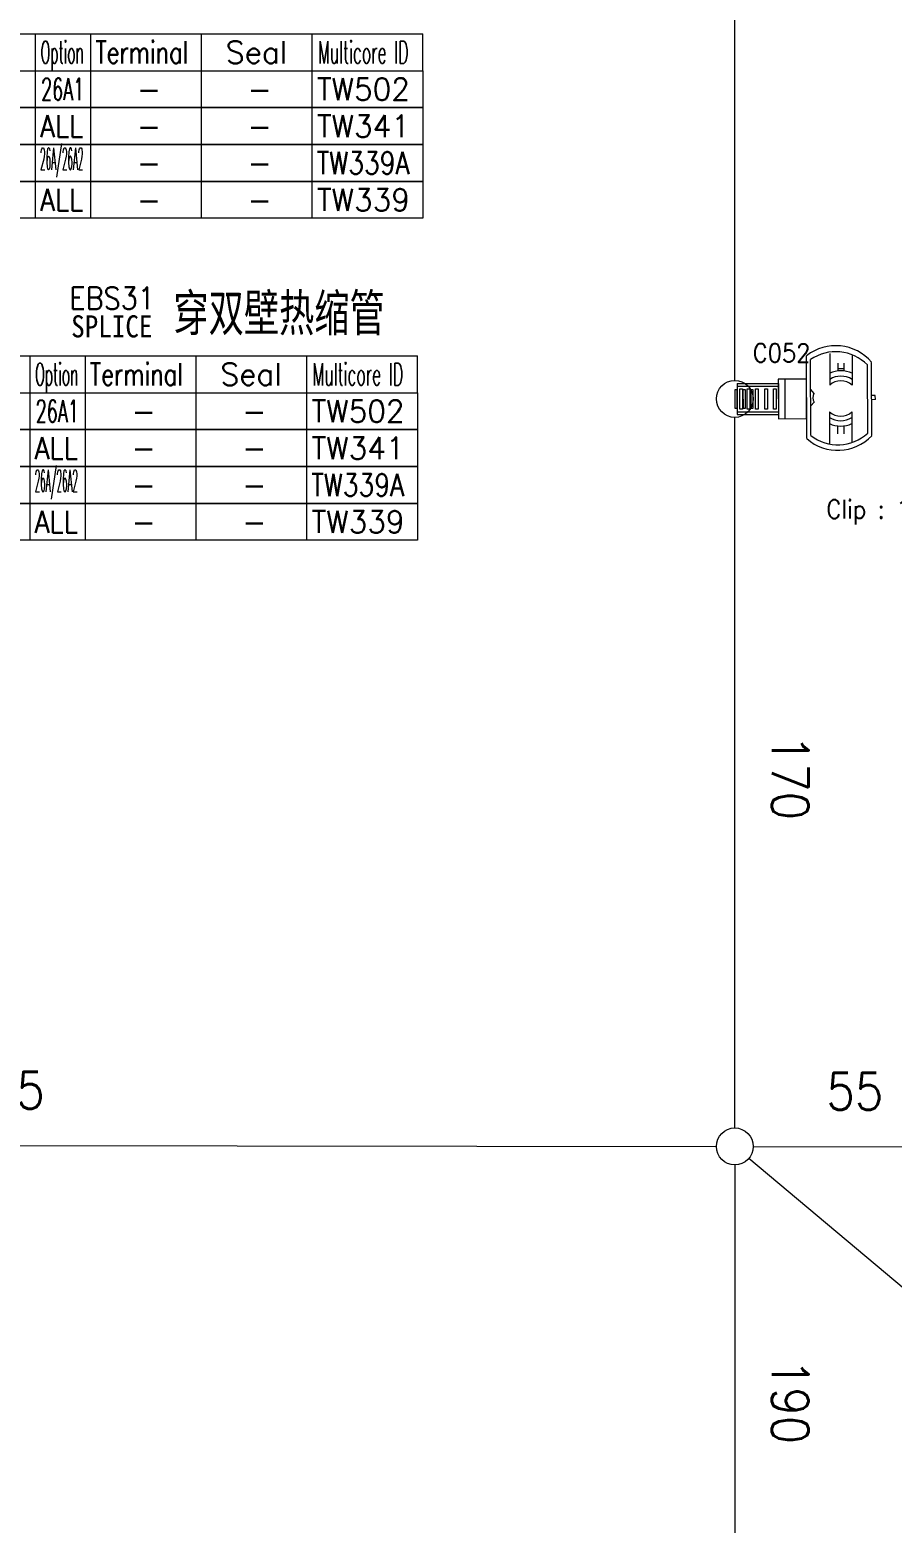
# Model space of a CAD drawing. Header units: inches. Extents: x 47316 to 59086, y 3141 to 11743.
# Drawn here: x 54869.5 to 54986.4, y 9744.1 to 9946.4 of the extents above; entities that cross this region are included whole.
import ezdxf

# ---------------------------------------------------------------- set-up
doc = ezdxf.new("R2010")
doc.units = ezdxf.units.IN
doc.header["$MEASUREMENT"] = 0
doc.styles.add('MtX_FangSong_GB2312', font='')
doc.styles.get("Standard").update_dxf_attribs({"font": ''})
doc.styles.get('MtX_FangSong_GB2312').set_extended_font_data('FangSong_GB2312')
doc.styles.get('Standard').set_extended_font_data('SimSun')
doc.linetypes.add('_VH_FELT_TAPE', pattern='A,0.4,-0.7,["FELT",Standard,S=0.3,R=0,X=-0.5,Y=-0.15],-0.7', length=1.8)
doc.linetypes.add('_VH_FULL_TAPE', pattern='A,0.0001,[30,VeSys.shx,S=0.1,R=0,X=0,Y=0],-0.8,[30,VeSys.shx,S=0.1,R=180,X=0,Y=0],-0.0001', length=0.8002)

msp = doc.modelspace()

# ---------------------------------------------------------------- linework, layer by layer
at = {"color": 0, "linetype": '_VH_FELT_TAPE', "lineweight": 15, "ltscale": 5}
for p, q in [((54965.07, 9898.92), (54965.07, 10002.02)), ((54965.07, 9797.62), (54965.07, 9893.92)), ((54966.98, 9793.51), (55039.44, 9732.63)), ((54967.57, 9795.12), (54994.65, 9795.06)), ((54965.07, 9792.62), (54965.07, 9729.76))]:
    msp.add_line(p, q, dxfattribs=at)
at = {"color": 0, "linetype": 'Continuous', "lineweight": 15}
for p, q in [((54840.29, 9945.9), (54922.79, 9945.9)), ((54840.29, 9940.9), (54922.79, 9940.9)), ((54839.56, 9902.26), (54922.06, 9902.26)), ((54839.56, 9897.26), (54922.06, 9897.26))]:
    msp.add_line(p, q, dxfattribs=at)
at = {"color": 7, "linetype": 'Continuous', "lineweight": 15}
for p, q in [((54870.29, 9940.9), (54870.29, 9945.9)), ((54877.79, 9940.9), (54877.79, 9945.9)), ((54892.79, 9940.9), (54892.79, 9945.9)), ((54907.79, 9940.9), (54907.79, 9945.9)), ((54922.79, 9940.9), (54922.79, 9945.9)), ((54869.56, 9897.26), (54869.56, 9902.26)), ((54877.06, 9897.26), (54877.06, 9902.26)), ((54892.06, 9897.26), (54892.06, 9902.26)), ((54907.06, 9897.26), (54907.06, 9902.26)), ((54922.06, 9897.26), (54922.06, 9902.26))]:
    msp.add_line(p, q, dxfattribs=at)
at = {"color": 102, "linetype": 'Continuous', "lineweight": 15}
for p, q in [((54870.29, 9935.9), (54870.29, 9940.9)), ((54877.79, 9935.9), (54877.79, 9940.9)), ((54892.79, 9935.9), (54892.79, 9940.9)), ((54907.79, 9935.9), (54907.79, 9940.9)), ((54870.29, 9930.9), (54870.29, 9935.9)), ((54877.79, 9930.9), (54877.79, 9935.9)), ((54892.79, 9930.9), (54892.79, 9935.9)), ((54907.79, 9930.9), (54907.79, 9935.9)), ((54870.29, 9925.9), (54870.29, 9930.9)), ((54877.79, 9925.9), (54877.79, 9930.9)), ((54892.79, 9925.9), (54892.79, 9930.9)), ((54907.79, 9925.9), (54907.79, 9930.9)), ((54870.29, 9920.9), (54870.29, 9925.9)), ((54877.79, 9920.9), (54877.79, 9925.9)), ((54892.79, 9920.9), (54892.79, 9925.9)), ((54907.79, 9920.9), (54907.79, 9925.9)), ((54869.56, 9892.26), (54869.56, 9897.26)), ((54877.06, 9892.26), (54877.06, 9897.26)), ((54892.06, 9892.26), (54892.06, 9897.26)), ((54907.06, 9892.26), (54907.06, 9897.26)), ((54869.56, 9887.26), (54869.56, 9892.26)), ((54877.06, 9887.26), (54877.06, 9892.26)), ((54892.06, 9887.26), (54892.06, 9892.26)), ((54907.06, 9887.26), (54907.06, 9892.26)), ((54869.56, 9882.26), (54869.56, 9887.26)), ((54877.06, 9882.26), (54877.06, 9887.26)), ((54892.06, 9882.26), (54892.06, 9887.26)), ((54907.06, 9882.26), (54907.06, 9887.26)), ((54869.56, 9877.26), (54869.56, 9882.26)), ((54877.06, 9877.26), (54877.06, 9882.26)), ((54892.06, 9877.26), (54892.06, 9882.26)), ((54907.06, 9877.26), (54907.06, 9882.26))]:
    msp.add_line(p, q, dxfattribs=at)
at = {"color": 0, "lineweight": 0}
for p, q in [((54977.93, 9902.57), (54977.93, 9898.28)), ((54974.82, 9891.04), (54974.8, 9902.28)), ((54975.38, 9891.46), (54975.34, 9901.75)), ((54979.02, 9901.26), (54979.02, 9900.2)), ((54979.87, 9901.26), (54979.87, 9900.2)), ((54980.96, 9902.34), (54980.96, 9898.28)), ((54983.09, 9891.78), (54983.05, 9901.03)), ((54983.63, 9891.45), (54983.61, 9901.38)), ((54965.39, 9898.52), (54965.39, 9894.32)), ((54965.39, 9898.52), (54970.98, 9898.52)), ((54970.98, 9898.52), (54970.98, 9894.32)), ((54971.9, 9893.74), (54971.89, 9899.1)), ((54965.39, 9898.17), (54970.98, 9898.17)), ((54975.35, 9897.71), (54975.79, 9897.17)), ((54984.11, 9896.88), (54983.62, 9896.88)), ((54984.12, 9896.33), (54984.11, 9896.88)), ((54965.39, 9894.68), (54970.98, 9894.68)), ((54975.36, 9895.47), (54975.83, 9895.99)), ((54977.9, 9894.68), (54977.9, 9890.39)), ((54980.94, 9894.68), (54980.94, 9890.62)), ((54984.12, 9896.33), (54983.63, 9896.32)), ((54965.39, 9894.32), (54970.98, 9894.32)), ((54979, 9892.77), (54979, 9891.71)), ((54979.84, 9892.77), (54979.84, 9891.71))]:
    msp.add_line(p, q, dxfattribs=at)
at = {"color": 0, "linetype": '_VH_FULL_TAPE', "lineweight": 15, "ltscale": 5}
msp.add_line((54767.65, 9795.33), (54962.57, 9795.12), dxfattribs=at)
at = {"color": 0, "linetype": 'Continuous', "lineweight": 15}
for points in [[(54840.29, 9935.9), (54840.29, 9940.9), (54922.79, 9940.9), (54922.79, 9935.9)], [(54840.29, 9930.9), (54840.29, 9935.9), (54922.79, 9935.9), (54922.79, 9930.9)], [(54840.29, 9925.9), (54840.29, 9930.9), (54922.79, 9930.9), (54922.79, 9925.9)], [(54840.29, 9920.9), (54840.29, 9925.9), (54922.79, 9925.9), (54922.79, 9920.9)], [(54839.56, 9892.26), (54839.56, 9897.26), (54922.06, 9897.26), (54922.06, 9892.26)], [(54839.56, 9887.26), (54839.56, 9892.26), (54922.06, 9892.26), (54922.06, 9887.26)], [(54839.56, 9882.26), (54839.56, 9887.26), (54922.06, 9887.26), (54922.06, 9882.26)], [(54839.56, 9877.26), (54839.56, 9882.26), (54922.06, 9882.26), (54922.06, 9877.26)]]:
    msp.add_lwpolyline(points, close=True, dxfattribs=at)
at = {"color": 0, "lineweight": 0}
for points in [[(54974.81, 9893.75), (54974.8, 9899.1), (54970.97, 9899.1), (54970.98, 9893.74)], [(54965.06, 9897.66), (54965.07, 9895.17), (54965.39, 9895.18), (54965.38, 9897.66)], [(54965.77, 9895.04), (54965.77, 9897.8), (54966.13, 9897.8), (54966.13, 9895.04)], [(54966.18, 9897.67), (54966.19, 9895.18), (54966.51, 9895.18), (54966.5, 9897.67)], [(54966.76, 9895.04), (54966.76, 9897.8), (54967.12, 9897.8), (54967.12, 9895.04)], [(54967.26, 9897.67), (54967.26, 9895.18), (54967.58, 9895.18), (54967.58, 9897.67)], [(54967.88, 9895.04), (54967.88, 9897.8), (54968.24, 9897.8), (54968.24, 9895.04)], [(54969.13, 9895.04), (54969.13, 9897.8), (54969.48, 9897.8), (54969.48, 9895.04)], [(54970.32, 9895.04), (54970.32, 9897.8), (54970.67, 9897.8), (54970.67, 9895.04)]]:
    msp.add_lwpolyline(points, close=True, dxfattribs=at)
at = {"color": 0, "linetype": 'Continuous', "lineweight": 15}
for centre in [(54965.07, 9896.42), (54965.07, 9795.12)]:
    msp.add_circle(centre, 2.5, dxfattribs=at)
at = {"color": 0, "lineweight": 0}
for centre, radius, start, end in [((54978.74, 9897.25), 6.39, 40.2957, 128.0489), ((54978.76, 9896.81), 6.01, 44.5682, 124.7807), ((54979.45, 9896.65), 3.86, 84.7841, 95.2159), ((54979.45, 9896.65), 3.58, 64.9424, 115.0576), ((54979.45, 9896.65), 2.86, 58.0343, 121.9657), ((54979.45, 9896.65), 2.23, 47.2153, 132.7847), ((54976.84, 9896.61), 1.19, 152.1567, 211.5925), ((54979.42, 9896.32), 2.23, 227.2153, 312.7847), ((54979.42, 9896.32), 2.86, 238.0343, 301.9657), ((54979.42, 9896.32), 3.58, 244.9424, 295.0576), ((54979.02, 9895.79), 6.34, 228.5235, 316.6952), ((54979.05, 9896.17), 5.96, 232.0588, 312.6246)]:
    msp.add_arc(centre, radius, start, end, dxfattribs=at)

# ---------------------------------------------------------------- texts
at = {"lineweight": 15, "style": 'MtX_FangSong_GB2312', "width": 0.7}
msp.add_text('穿双壁热缩管', height=5, dxfattribs=at).set_placement((54888.98, 9905.6))
at = {"color": 7, "linetype": 'Continuous', "lineweight": 15, "char_height": 3, "attachment_point": 1}
for s, insert, width in [('\\Fromans.shx;\\W0.4595959596;\\T1.0000000000;\\o\\lOption', (54870.99, 9944.9), 6.5), ('\\Fromans.shx;\\W0.7480916031;\\T1.0000000000;\\o\\lTerminal', (54878.4, 9944.9), 14), ('\\Fromans.shx;\\W0.5185185185;\\T1.0000000000;\\o\\lMulticore ID', (54908.59, 9944.9), 14), ('\\Fromans.shx;\\W1.0000000000;\\T1.0000000000;\\o\\lSeal', (54896.08, 9944.9), 9.2857), ('\\Fromans.shx;\\W0.4595959596;\\T1.0000000000;\\o\\lOption', (54870.25, 9901.26), 6.5), ('\\Fromans.shx;\\W0.7480916031;\\T1.0000000000;\\o\\lTerminal', (54877.66, 9901.26), 14), ('\\Fromans.shx;\\W1.0000000000;\\T1.0000000000;\\o\\lSeal', (54895.34, 9901.26), 9.2857), ('\\Fromans.shx;\\W0.5185185185;\\T1.0000000000;\\o\\lMulticore ID', (54907.85, 9901.26), 14)]:
    msp.add_mtext(s, dxfattribs=dict(at, insert=insert, width=width))
at = {"color": 140, "linetype": 'Continuous', "lineweight": 15, "char_height": 3, "attachment_point": 1}
for s, insert, width in [('\\Fromans.shx;\\W0.5833333333;\\T1.0000000000;\\o\\l26A1', (54871.04, 9939.9), 6.5), ('\\Fromans.shx;\\W1.0000000000;\\T1.0000000000;\\o\\l-', (54899.01, 9939.9), 3.7143), ('\\Fromans.shx;\\W0.8750000000;\\T1.0000000000;\\o\\lALL', (54870.92, 9934.9), 6.5), ('\\Fromans.shx;\\W1.0000000000;\\T1.0000000000;\\o\\l-', (54899.01, 9934.9), 3.7143), ('\\Fromans.shx;\\W0.2879746835;\\T1.0000000000;\\o\\l26A/26A2', (54870.92, 9930.47), 6.5), ('\\Fromans.shx;\\W1.0000000000;\\T1.0000000000;\\o\\l-', (54899.01, 9929.9), 3.7143), ('\\Fromans.shx;\\W0.8750000000;\\T1.0000000000;\\o\\lALL', (54870.92, 9924.9), 6.5), ('\\Fromans.shx;\\W1.0000000000;\\T1.0000000000;\\o\\l-', (54899.01, 9924.9), 3.7143), ('\\Fromans.shx;\\W0.5833333333;\\T1.0000000000;\\o\\l26A1', (54870.31, 9896.26), 6.5), ('\\Fromans.shx;\\W1.0000000000;\\T1.0000000000;\\o\\l-', (54898.27, 9896.26), 3.7143), ('\\Fromans.shx;\\W0.8750000000;\\T1.0000000000;\\o\\lALL', (54870.18, 9891.26), 6.5), ('\\Fromans.shx;\\W1.0000000000;\\T1.0000000000;\\o\\l-', (54898.27, 9891.26), 3.7143), ('\\Fromans.shx;\\W0.2879746835;\\T1.0000000000;\\o\\l26A/26A2', (54870.18, 9886.83), 6.5), ('\\Fromans.shx;\\W1.0000000000;\\T1.0000000000;\\o\\l-', (54898.27, 9886.26), 3.7143), ('\\Fromans.shx;\\W0.8750000000;\\T1.0000000000;\\o\\lALL', (54870.18, 9881.26), 6.5), ('\\Fromans.shx;\\W1.0000000000;\\T1.0000000000;\\o\\l-', (54898.27, 9881.26), 3.7143)]:
    msp.add_mtext(s, dxfattribs=dict(at, insert=insert, width=width))
at = {"color": 21, "linetype": 'Continuous', "lineweight": 15, "attachment_point": 1}
for s, insert, char_height, width in [('\\Fromans.shx;\\W0.9800000000;\\T1.0000000000;\\o\\lTW502', (54908.43, 9939.9), 3, 14), ('\\Fromans.shx;\\W1.0000000000;\\T1.0000000000;\\o\\l-', (54884.01, 9939.9), 3, 3.7143), ('\\Fromans.shx;\\W0.9800000000;\\T1.0000000000;\\o\\lTW341', (54908.43, 9934.9), 3, 14), ('\\Fromans.shx;\\W1.0000000000;\\T1.0000000000;\\o\\l-', (54884.01, 9934.9), 3, 3.7143), ('\\Fromans.shx;\\W0.8305084746;\\T1.0000000000;\\o\\lTW339A', (54908.41, 9929.9), 3, 14), ('\\Fromans.shx;\\W1.0000000000;\\T1.0000000000;\\o\\l-', (54884.01, 9929.9), 3, 3.7143), ('\\Fromans.shx;\\W0.9800000000;\\T1.0000000000;\\o\\lTW339', (54908.43, 9924.9), 3, 14), ('\\Fromans.shx;\\W1.0000000000;\\T1.0000000000;\\o\\l-', (54884.01, 9924.9), 3, 3.7143), ('\\Fromans.shx;\\W0.9000000000;\\T1.0000000000;\\o\\lC052', (54967.51, 9903.9), 2.5, 8.6786), ('\\Fromans.shx;\\W1.0000000000;\\T1.0000000000;\\o\\l-', (54883.27, 9896.26), 3, 3.7143), ('\\Fromans.shx;\\W0.9800000000;\\T1.0000000000;\\o\\lTW502', (54907.7, 9896.26), 3, 14), ('\\Fromans.shx;\\W0.9800000000;\\T1.0000000000;\\o\\lTW341', (54907.7, 9891.26), 3, 14), ('\\Fromans.shx;\\W1.0000000000;\\T1.0000000000;\\o\\l-', (54883.27, 9891.26), 3, 3.7143), ('\\Fromans.shx;\\W1.0000000000;\\T1.0000000000;\\o\\l-', (54883.27, 9886.26), 3, 3.7143), ('\\Fromans.shx;\\W0.8305084746;\\T1.0000000000;\\o\\lTW339A', (54907.67, 9886.26), 3, 14), ('\\Fromans.shx;\\W0.9800000000;\\T1.0000000000;\\o\\lTW339', (54907.7, 9881.26), 3, 14), ('\\Fromans.shx;\\W1.0000000000;\\T1.0000000000;\\o\\l-', (54883.27, 9881.26), 3, 3.7143)]:
    msp.add_mtext(s, dxfattribs=dict(at, insert=insert, char_height=char_height, width=width))
at = {"color": 6, "linetype": 'Continuous', "lineweight": 20, "char_height": 3, "attachment_point": 1}
for s, insert, width in [('\\Fromans.shx;\\W0.9000000000;\\T1.0000000000;\\o\\lEBS31', (54874.89, 9911.58), 12.8571), ('\\f黑体|b0|i0|c1|p0;\\W0.9000000000;\\T1.0000000000;\\o\\lSPLICE', (54875.12, 9907.76), 11.6494)]:
    msp.add_mtext(s, dxfattribs=dict(at, insert=insert, width=width))
at = {"color": 42, "linetype": 'Continuous', "lineweight": 15, "insert": (54977.49, 9882.73), "char_height": 2.5, "width": 39.1071, "attachment_point": 1}
msp.add_mtext('\\Fromans.shx;\\W0.9000000000;\\T1.0000000000;\\o\\lClip : 1 : HDQ300012', dxfattribs=at)
at = {"color": 7, "linetype": '_VH_FELT_TAPE', "lineweight": 18, "ltscale": 5, "char_height": 5, "attachment_point": 1}
for s, insert, width, rotation in [('\\Fromans.shx;\\W0.9000000000;\\T1.0000000000;\\o\\l170', (54975.07, 9850.91), 12.8571, 270), ('\\Fromans.shx;\\W0.9000000000;\\T1.0000000000;\\o\\l55', (54977.49, 9805.09), 8.5714, 359.8729), ('\\Fromans.shx;\\W0.9000000000;\\T1.0000000000;\\o\\l190', (54975.07, 9766.33), 12.8571, 270)]:
    msp.add_mtext(s, dxfattribs=dict(at, insert=insert, width=width, rotation=rotation))
at = {"color": 7, "linetype": '_VH_FULL_TAPE', "lineweight": 18, "ltscale": 5, "insert": (54859.98, 9805.23), "char_height": 5, "width": 12.8571, "attachment_point": 1, "rotation": 359.9384}
msp.add_mtext('\\Fromans.shx;\\W0.9000000000;\\T1.0000000000;\\o\\l105', dxfattribs=at)

doc.saveas('drawing.dxf')
